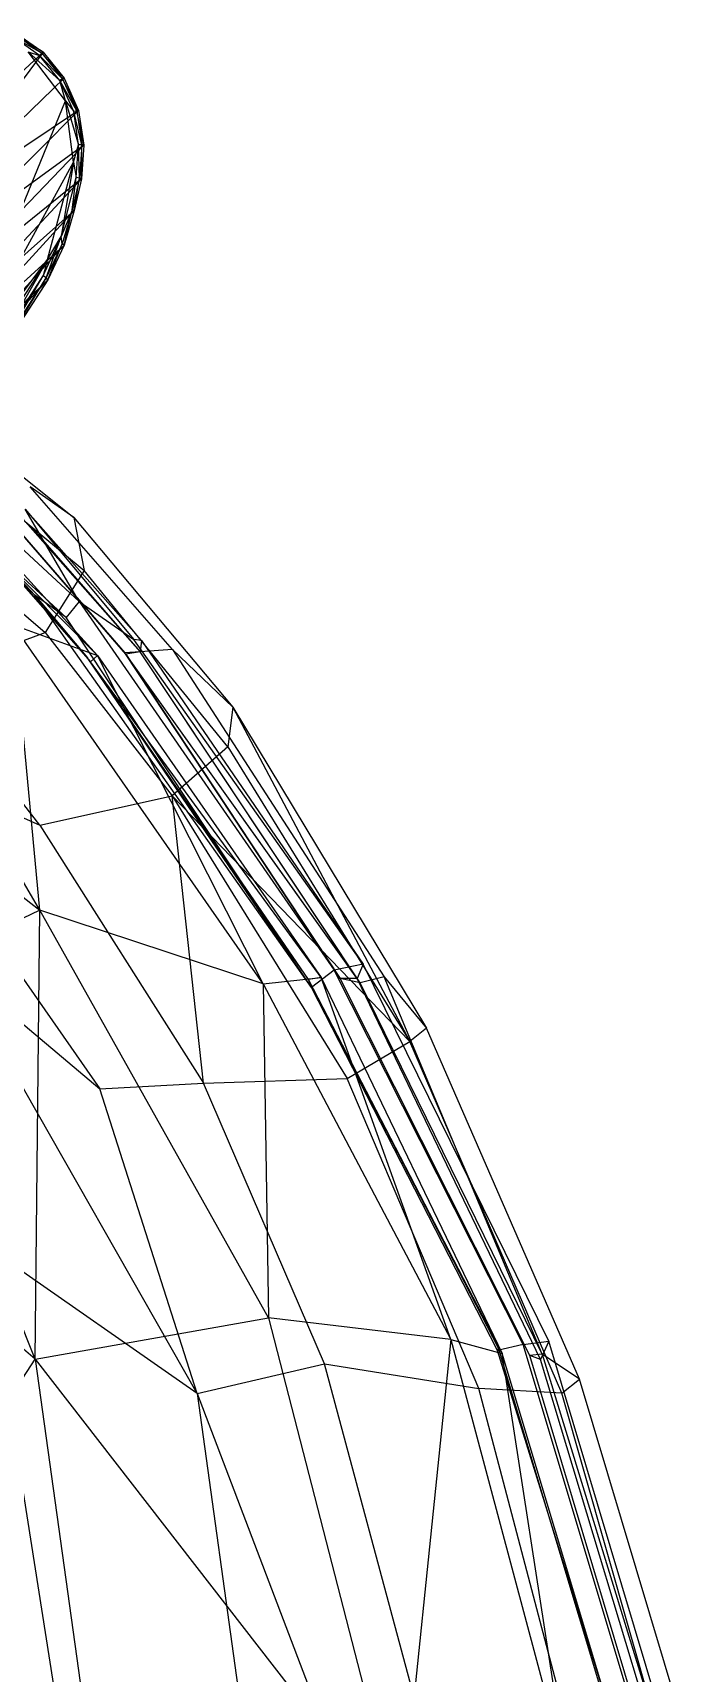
# Model space of a CAD drawing. Extents: x 11992 to 29481, y -6727 to 6811.
# Drawn here: x 17433.2 to 17488.2, y -1074.9 to -937.2 of the extents above; entities that cross this region are included whole.
import ezdxf

# ---------------------------------------------------------------- set-up
doc = ezdxf.new("R2010")
doc.units = 0
doc.header["$MEASUREMENT"] = 0
doc.layers.get('0').update_dxf_attribs({"color": 8, "linetype": 'CONTINUOUS'})

msp = doc.modelspace()

# ---------------------------------------------------------------- linework, layer by layer
for p, q in [((17433.78, -939.08, -2436.62), (17431.59, -937.54, -2436.64)), ((17433.97, -938.88, -2436.43), (17431.59, -937.54, -2436.64)), ((17434.07, -938.79, -2436.06), (17431.71, -937.29, -2436.45)), ((17431.71, -937.29, -2436.45), (17433.97, -938.88, -2436.43)), ((17431.77, -937.16, -2436.07), (17434.07, -938.79, -2436.06)), ((17434.07, -938.79, -2436.06), (17421.95, -950.04, -2361.85)), ((17434.07, -938.79, -2436.06), (17423.93, -952.48, -2361.87)), ((17432.82, -938.75, -2436.69), (17435.47, -941.17, -2436.63)), ((17432.82, -938.75, -2436.69), (17433.78, -939.08, -2436.62)), ((17435.96, -942.89, -2436.71), (17432.82, -938.75, -2436.69)), ((17433.97, -938.88, -2436.43), (17433.78, -939.08, -2436.62)), ((17435.71, -941.04, -2436.44), (17433.78, -939.08, -2436.62)), ((17435.47, -941.17, -2436.63), (17433.78, -939.08, -2436.62)), ((17434.07, -938.79, -2436.06), (17433.97, -938.88, -2436.43)), ((17435.83, -940.98, -2436.07), (17433.97, -938.88, -2436.43)), ((17433.97, -938.88, -2436.43), (17435.71, -941.04, -2436.44)), ((17434.07, -938.79, -2436.06), (17435.83, -940.98, -2436.07)), ((17435.83, -940.98, -2436.07), (17423.93, -952.48, -2361.87)), ((17435.71, -941.04, -2436.44), (17435.47, -941.17, -2436.63)), ((17436.91, -943.71, -2436.47), (17435.47, -941.17, -2436.63)), ((17436.64, -943.77, -2436.66), (17435.47, -941.17, -2436.63)), ((17435.96, -942.89, -2436.71), (17435.47, -941.17, -2436.63)), ((17435.83, -940.98, -2436.07), (17435.71, -941.04, -2436.44)), ((17435.71, -941.04, -2436.44), (17436.91, -943.71, -2436.47)), ((17437.05, -943.68, -2436.08), (17435.71, -941.04, -2436.44)), ((17435.83, -940.98, -2436.07), (17437.05, -943.68, -2436.08)), ((17425.68, -967.93, -2436.99), (17435.96, -942.89, -2436.71)), ((17436.63, -948.03, -2436.8), (17435.96, -942.89, -2436.71)), ((17435.96, -942.89, -2436.71), (17437.05, -946.56, -2436.7)), ((17435.96, -942.89, -2436.71), (17436.64, -943.77, -2436.66)), ((17437.05, -943.68, -2436.08), (17423.93, -952.48, -2361.87)), ((17437.05, -943.68, -2436.08), (17425.3, -955.46, -2361.89)), ((17436.91, -943.71, -2436.47), (17436.64, -943.77, -2436.66)), ((17437.05, -946.56, -2436.7), (17436.64, -943.77, -2436.66)), ((17437.33, -946.58, -2436.51), (17436.64, -943.77, -2436.66)), ((17437.05, -943.68, -2436.08), (17436.91, -943.71, -2436.47)), ((17437.49, -946.59, -2436.13), (17436.91, -943.71, -2436.47)), ((17436.91, -943.71, -2436.47), (17437.33, -946.58, -2436.51)), ((17437.05, -943.68, -2436.08), (17437.49, -946.59, -2436.13)), ((17437.49, -946.59, -2436.13), (17425.3, -955.46, -2361.89)), ((17437.49, -946.59, -2436.13), (17425.87, -958.66, -2361.94)), ((17436.63, -948.03, -2436.8), (17437.05, -946.56, -2436.7)), ((17436.85, -949.3, -2436.75), (17437.05, -946.56, -2436.7)), ((17437.13, -949.38, -2436.56), (17437.05, -946.56, -2436.7)), ((17437.33, -946.58, -2436.51), (17437.05, -946.56, -2436.7)), ((17437.33, -946.58, -2436.51), (17437.13, -949.38, -2436.56)), ((17437.3, -949.42, -2436.17), (17437.33, -946.58, -2436.51)), ((17437.49, -946.59, -2436.13), (17437.3, -949.42, -2436.17)), ((17437.49, -946.59, -2436.13), (17437.33, -946.58, -2436.51)), ((17425.68, -967.93, -2436.99), (17436.63, -948.03, -2436.8)), ((17434.45, -956.21, -2436.9), (17436.63, -948.03, -2436.8)), ((17436.63, -948.03, -2436.8), (17435.6, -954.26, -2436.8)), ((17436.63, -948.03, -2436.8), (17436.85, -949.3, -2436.75)), ((17437.3, -949.42, -2436.17), (17425.73, -961.83, -2362)), ((17437.3, -949.42, -2436.17), (17425.87, -958.66, -2361.94)), ((17435.6, -954.26, -2436.8), (17436.85, -949.3, -2436.75)), ((17436.51, -952.06, -2436.59), (17436.85, -949.3, -2436.75)), ((17437.13, -949.38, -2436.56), (17436.51, -952.06, -2436.59)), ((17436.69, -952.07, -2436.2), (17437.13, -949.38, -2436.56)), ((17437.3, -949.42, -2436.17), (17436.69, -952.07, -2436.2)), ((17437.13, -949.38, -2436.56), (17436.85, -949.3, -2436.75)), ((17437.3, -949.42, -2436.17), (17437.13, -949.38, -2436.56)), ((17436.69, -952.07, -2436.2), (17425.01, -964.83, -2362.03)), ((17436.69, -952.07, -2436.2), (17425.73, -961.83, -2362)), ((17436.51, -952.06, -2436.59), (17435.6, -954.26, -2436.8)), ((17436.51, -952.06, -2436.59), (17435.68, -954.87, -2436.62)), ((17435.83, -954.98, -2436.23), (17436.51, -952.06, -2436.59)), ((17436.69, -952.07, -2436.2), (17435.83, -954.98, -2436.23)), ((17436.69, -952.07, -2436.2), (17436.51, -952.06, -2436.59)), ((17434.09, -957.56, -2436.85), (17435.6, -954.26, -2436.8)), ((17434.33, -957.74, -2436.66), (17435.6, -954.26, -2436.8)), ((17434.45, -956.21, -2436.9), (17435.6, -954.26, -2436.8)), ((17435.68, -954.87, -2436.62), (17435.6, -954.26, -2436.8)), ((17435.83, -954.98, -2436.23), (17423.96, -967.94, -2362.07)), ((17435.83, -954.98, -2436.23), (17425.01, -964.83, -2362.03)), ((17435.68, -954.87, -2436.62), (17434.33, -957.74, -2436.66)), ((17434.47, -957.89, -2436.27), (17435.68, -954.87, -2436.62)), ((17435.83, -954.98, -2436.23), (17434.47, -957.89, -2436.27)), ((17435.83, -954.98, -2436.23), (17435.68, -954.87, -2436.62)), ((17425.68, -967.93, -2436.99), (17434.45, -956.21, -2436.9)), ((17434.45, -956.21, -2436.9), (17428.26, -965.72, -2436.95)), ((17434.45, -956.21, -2436.9), (17430.3, -963.42, -2436.89)), ((17434.45, -956.21, -2436.9), (17434.09, -957.56, -2436.85)), ((17434.47, -957.89, -2436.27), (17422.33, -971.05, -2362.09)), ((17434.47, -957.89, -2436.27), (17423.96, -967.94, -2362.07)), ((17430.3, -963.42, -2436.89), (17434.09, -957.56, -2436.85)), ((17430.51, -963.66, -2436.7), (17434.09, -957.56, -2436.85)), ((17434.33, -957.74, -2436.66), (17430.51, -963.66, -2436.7)), ((17430.61, -963.87, -2436.33), (17434.33, -957.74, -2436.66)), ((17434.47, -957.89, -2436.27), (17430.61, -963.87, -2436.33)), ((17434.47, -957.89, -2436.27), (17432.55, -960.88, -2435.93)), ((17434.33, -957.74, -2436.66), (17434.09, -957.56, -2436.85)), ((17434.47, -957.89, -2436.27), (17434.33, -957.74, -2436.66)), ((17414.31, -960.1, -2017.88), (17436.66, -977.85, -2018.43)), ((17413.16, -962.14, -2028.47), (17437.53, -982.31, -2028.58)), ((17405.48, -962.78, -2041.69), (17434.25, -987.51, -2042.01)), ((17437.09, -984.9, -1998.44), (17416.01, -965.4, -1998.44)), ((17433.81, -1010.81, -1986.92), (17407.75, -966.41, -1993.49)), ((17414.79, -966.74, -1998.41), (17436.01, -986.25, -1998.35)), ((17414.79, -966.74, -1998.41), (17433.37, -984.38, -1998.81)), ((17436.66, -977.85, -2018.43), (17432.99, -975.27, -2008.1)), ((17444.94, -988.94, -2008.33), (17432.99, -975.27, -2008.1)), ((17438.64, -989.44, -1998.97), (17426.96, -976.6, -1998.82)), ((17442.34, -988.17, -2002), (17432.56, -977.16, -2000.21)), ((17437.09, -984.9, -1998.44), (17432.56, -977.16, -2000.21)), ((17432.56, -977.16, -2000.21), (17441.68, -988.09, -1999.66)), ((17441.02, -989.32, -2003.42), (17431.97, -978.89, -2003.4)), ((17431.97, -978.89, -2003.4), (17440.93, -989.21, -2003.43)), ((17432.36, -977.96, -2003.04), (17442.22, -989.14, -2003.12)), ((17433.06, -978.65, -2003.8), (17442.21, -989.13, -2003.79)), ((17436.66, -977.85, -2018.43), (17450, -993.78, -2019.11)), ((17436.66, -977.85, -2018.43), (17437.53, -982.31, -2028.58)), ((17438.64, -989.44, -1998.97), (17429.35, -980.08, -1999.74)), ((17429.35, -980.08, -1999.74), (17438.05, -989.97, -1999.88)), ((17429.35, -980.08, -1999.74), (17437.81, -989.64, -1999.88)), ((17433.37, -984.38, -1998.81), (17429.35, -980.08, -1999.74)), ((17437.53, -982.31, -2028.58), (17434.25, -987.51, -2042.01)), ((17449.58, -997.11, -2029.47), (17437.53, -982.31, -2028.58)), ((17456.6, -1017.32, -1998.69), (17433.37, -984.38, -1998.81)), ((17436.01, -986.25, -1998.35), (17433.37, -984.38, -1998.81)), ((17433.37, -984.38, -1998.81), (17437.81, -989.64, -1999.88)), ((17437.09, -984.9, -1998.44), (17436.01, -986.25, -1998.35)), ((17437.09, -984.9, -1998.44), (17441.68, -988.09, -1999.66)), ((17437.09, -984.9, -1998.44), (17458.48, -1015.87, -1998.57)), ((17452.53, -1017.02, -1994.25), (17431.57, -986.87, -1994.86)), ((17431.57, -986.87, -1994.86), (17438.64, -989.44, -1998.97)), ((17433.81, -1010.81, -1986.92), (17431.57, -986.87, -1994.86)), ((17456.6, -1017.32, -1998.69), (17436.01, -986.25, -1998.35)), ((17424.14, -991.22, -2055.07), (17434.25, -987.51, -2042.01)), ((17434.25, -987.51, -2042.01), (17444.91, -1001.22, -2042.77)), ((17442.34, -988.17, -2002), (17441.68, -988.09, -1999.66)), ((17460.93, -1015.36, -2000.66), (17441.68, -988.09, -1999.66)), ((17442.34, -988.17, -2002), (17442.21, -989.13, -2003.79)), ((17442.34, -988.17, -2002), (17460.93, -1015.36, -2000.66)), ((17406.9, -989.97, -1984.64), (17433.81, -1010.81, -1986.92)), ((17456.33, -1016.65, -2000.24), (17437.81, -989.64, -1999.88)), ((17456.6, -1017.32, -1998.69), (17437.81, -989.64, -1999.88)), ((17438.64, -989.44, -1998.97), (17438.05, -989.97, -1999.88)), ((17457.39, -1016.48, -1999.19), (17438.05, -989.97, -1999.88)), ((17456.33, -1016.65, -2000.24), (17438.05, -989.97, -1999.88)), ((17452.53, -1017.02, -1994.25), (17438.64, -989.44, -1998.97)), ((17438.64, -989.44, -1998.97), (17457.39, -1016.48, -1999.19)), ((17442.21, -989.13, -2003.79), (17440.93, -989.21, -2003.43)), ((17459, -1016.56, -2003.74), (17440.93, -989.21, -2003.43)), ((17460.42, -1016.56, -2004.32), (17440.93, -989.21, -2003.43)), ((17442.22, -989.14, -2003.12), (17441.02, -989.32, -2003.42)), ((17460.67, -1016.93, -2003.34), (17441.02, -989.32, -2003.42)), ((17441.02, -989.32, -2003.42), (17459, -1016.56, -2003.74)), ((17460.42, -1016.56, -2004.32), (17442.21, -989.13, -2003.79)), ((17444.94, -988.94, -2008.33), (17442.22, -989.14, -2003.12)), ((17460.67, -1016.93, -2003.34), (17442.22, -989.14, -2003.12)), ((17444.94, -988.94, -2008.33), (17450, -993.78, -2019.11)), ((17444.94, -988.94, -2008.33), (17462.68, -1016.41, -2008.41)), ((17433.79, -1003.68, -2055.74), (17424.14, -991.22, -2055.07)), ((17450, -993.78, -2019.11), (17449.58, -997.11, -2029.47)), ((17450, -993.78, -2019.11), (17464.83, -1021.84, -2030.2)), ((17450, -993.78, -2019.11), (17466.25, -1020.72, -2019.19)), ((17418.75, -996.99, -2061.92), (17438.84, -1025.82, -2061.83)), ((17418.75, -996.99, -2061.92), (17433.79, -1003.68, -2055.74)), ((17449.58, -997.11, -2029.47), (17444.91, -1001.22, -2042.77)), ((17449.58, -997.11, -2029.47), (17464.83, -1021.84, -2030.2)), ((17433.79, -1003.68, -2055.74), (17444.91, -1001.22, -2042.77)), ((17444.91, -1001.22, -2042.77), (17464.83, -1021.84, -2030.2)), ((17444.91, -1001.22, -2042.77), (17459.58, -1024.95, -2043.12)), ((17447.53, -1025.34, -2056.25), (17444.91, -1001.22, -2042.77)), ((17433.79, -1003.68, -2055.74), (17447.53, -1025.34, -2056.25)), ((17433.81, -1010.81, -1986.92), (17420.75, -1017.13, -1980.88)), ((17433.4, -1048.51, -1978.69), (17433.81, -1010.81, -1986.92)), ((17452.53, -1017.02, -1994.25), (17433.81, -1010.81, -1986.92)), ((17452.98, -1045.06, -1986.57), (17433.81, -1010.81, -1986.92)), ((17447, -1051.41, -2063.41), (17426.53, -1015.46, -2064.16)), ((17426.53, -1015.46, -2064.16), (17438.84, -1025.82, -2061.83)), ((17458.48, -1015.87, -1998.57), (17456.6, -1017.32, -1998.69)), ((17460.93, -1015.36, -2000.66), (17458.48, -1015.87, -1998.57)), ((17474.35, -1047.3, -1999.19), (17458.48, -1015.87, -1998.57)), ((17460.93, -1015.36, -2000.66), (17460.42, -1016.56, -2004.32)), ((17476.5, -1047.02, -2001.15), (17460.93, -1015.36, -2000.66)), ((17433.4, -1048.51, -1978.69), (17420.75, -1017.13, -1980.88)), ((17452.53, -1017.02, -1994.25), (17457.39, -1016.48, -1999.19)), ((17452.53, -1017.02, -1994.25), (17452.98, -1045.06, -1986.57)), ((17452.53, -1017.02, -1994.25), (17468.29, -1046.88, -1994.66)), ((17457.39, -1016.48, -1999.19), (17456.33, -1016.65, -2000.24)), ((17472.6, -1048.04, -2000.05), (17456.33, -1016.65, -2000.24)), ((17456.6, -1017.32, -1998.69), (17456.33, -1016.65, -2000.24)), ((17472.29, -1047.59, -1999.94), (17456.33, -1016.65, -2000.24)), ((17472.19, -1047.78, -1999.16), (17456.6, -1017.32, -1998.69)), ((17457.39, -1016.48, -1999.19), (17472.6, -1048.04, -2000.05)), ((17468.29, -1046.88, -1994.66), (17457.39, -1016.48, -1999.19)), ((17460.67, -1016.93, -2003.34), (17459, -1016.56, -2003.74)), ((17474.92, -1048.2, -2004.35), (17459, -1016.56, -2003.74)), ((17460.42, -1016.56, -2004.32), (17459, -1016.56, -2003.74)), ((17474.92, -1048.2, -2004.35), (17459, -1016.56, -2003.74)), ((17475.79, -1048.55, -2004.75), (17460.42, -1016.56, -2004.32)), ((17462.68, -1016.41, -2008.41), (17460.67, -1016.93, -2003.34)), ((17475.95, -1048.11, -2004.2), (17460.67, -1016.93, -2003.34)), ((17475.95, -1048.11, -2004.2), (17462.68, -1016.41, -2008.41)), ((17462.68, -1016.41, -2008.41), (17466.25, -1020.72, -2019.19)), ((17459.58, -1024.95, -2043.12), (17464.83, -1021.84, -2030.2)), ((17466.25, -1020.72, -2019.19), (17464.83, -1021.84, -2030.2)), ((17477.59, -1051.36, -2030.59), (17464.83, -1021.84, -2030.2)), ((17479.08, -1050.21, -2019.81), (17466.25, -1020.72, -2019.19)), ((17433.4, -1048.51, -1978.69), (17403.84, -1023.57, -1975.35)), ((17438.84, -1025.82, -2061.83), (17447.53, -1025.34, -2056.25)), ((17447, -1051.41, -2063.41), (17438.84, -1025.82, -2061.83)), ((17447.53, -1025.34, -2056.25), (17459.58, -1024.95, -2043.12)), ((17457.68, -1048.91, -2056.74), (17447.53, -1025.34, -2056.25)), ((17470.64, -1050.99, -2043.69), (17459.58, -1024.95, -2043.12)), ((17447, -1051.41, -2063.41), (17429.12, -1038.93, -2065.68)), ((17429.12, -1038.93, -2065.68), (17449.86, -1170.69, -2066.17)), ((17433.4, -1048.51, -1978.69), (17452.98, -1045.06, -1986.57)), ((17468.29, -1046.88, -1994.66), (17452.98, -1045.06, -1986.57)), ((17452.98, -1045.06, -1986.57), (17464.06, -1088.02, -1986.75)), ((17468.29, -1046.88, -1994.66), (17464.06, -1088.02, -1986.75)), ((17468.29, -1046.88, -1994.66), (17472.6, -1048.04, -2000.05)), ((17468.29, -1046.88, -1994.66), (17478.14, -1083.85, -1994.79)), ((17474.35, -1047.3, -1999.19), (17472.19, -1047.78, -1999.16)), ((17472.19, -1047.78, -1999.16), (17472.29, -1047.59, -1999.94)), ((17481.87, -1078.89, -1999.74), (17472.19, -1047.78, -1999.16)), ((17481.69, -1078.89, -2000.59), (17472.29, -1047.59, -1999.94)), ((17474.35, -1047.3, -1999.19), (17476.5, -1047.02, -2001.15)), ((17483.81, -1078.78, -1999.78), (17474.35, -1047.3, -1999.19)), ((17476.5, -1047.02, -2001.15), (17475.79, -1048.55, -2004.75)), ((17485.85, -1078.28, -2001.53), (17476.5, -1047.02, -2001.15)), ((17415.16, -1076.57, -1972.89), (17433.4, -1048.51, -1978.69)), ((17433.4, -1048.51, -1978.69), (17441.96, -1110.02, -1978.56)), ((17433.4, -1048.51, -1978.69), (17464.06, -1088.02, -1986.75)), ((17447, -1051.41, -2063.41), (17457.68, -1048.91, -2056.74)), ((17465.03, -1076.27, -2056.54), (17457.68, -1048.91, -2056.74)), ((17457.68, -1048.91, -2056.74), (17470.64, -1050.99, -2043.69)), ((17478.14, -1083.85, -1994.79), (17472.6, -1048.04, -2000.05)), ((17482.4, -1080.77, -2000.73), (17472.6, -1048.04, -2000.05)), ((17475.95, -1048.11, -2004.2), (17474.92, -1048.2, -2004.35)), ((17484.29, -1079.58, -2004.67), (17474.92, -1048.2, -2004.35)), ((17475.79, -1048.55, -2004.75), (17474.92, -1048.2, -2004.35)), ((17484.29, -1079.58, -2004.67), (17474.92, -1048.2, -2004.35)), ((17485.28, -1079.98, -2004.87), (17475.79, -1048.55, -2004.75)), ((17475.95, -1048.11, -2004.2), (17485.22, -1078.25, -2004.83)), ((17479.08, -1050.21, -2019.81), (17475.95, -1048.11, -2004.2)), ((17477.59, -1051.36, -2030.59), (17479.08, -1050.21, -2019.81)), ((17488.19, -1080.62, -2020.41), (17479.08, -1050.21, -2019.81)), ((17447, -1051.41, -2063.41), (17458.15, -1080.71, -2061.61)), ((17447, -1051.41, -2063.41), (17462.31, -1161.9, -2064.16)), ((17478.09, -1079.3, -2044.01), (17470.64, -1050.99, -2043.69)), ((17477.59, -1051.36, -2030.59), (17470.64, -1050.99, -2043.69)), ((17485.96, -1080.68, -2031.02), (17477.59, -1051.36, -2030.59))]:
    msp.add_line(p, q)

doc.saveas('drawing.dxf')
